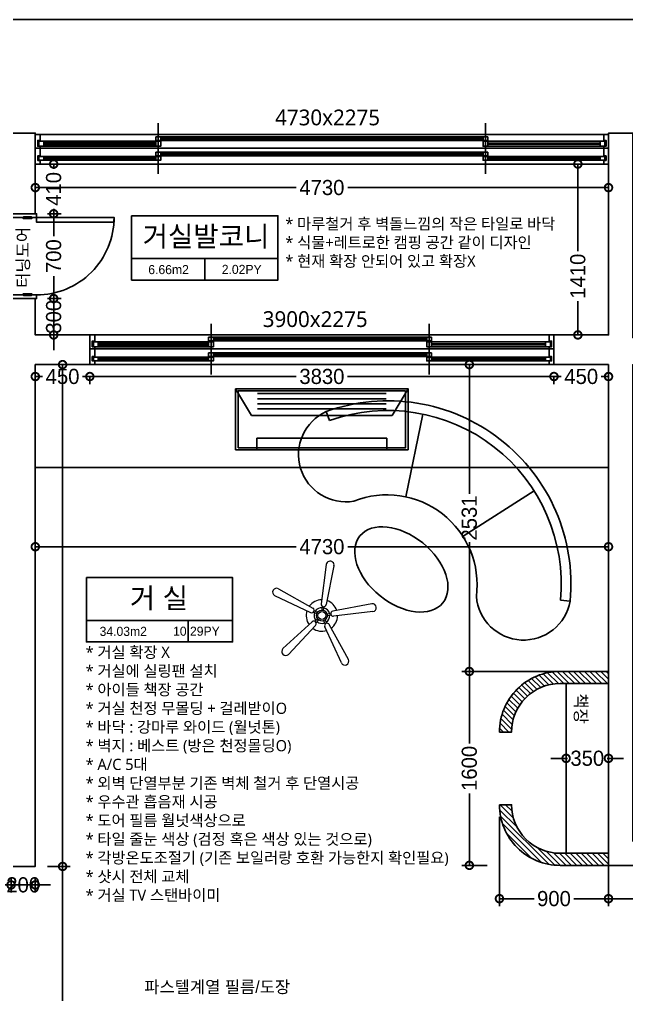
# Model space of a CAD drawing. Header units: millimetres. Extents: x 43335 to 261478, y -4312 to 41218.
# Drawn here: x 96022 to 101031, y 21701 to 29745 of the extents above; entities that cross this region are included whole.
import ezdxf
from ezdxf.enums import TextEntityAlignment as Align

# ---------------------------------------------------------------- set-up
doc = ezdxf.new("R2010")
doc.units = ezdxf.units.MM
doc.linetypes.add('CONT', pattern=[2, 1, 1])
for name, color, linetype in [('0-ELC TEXT', 7, 'Continuous'), ('03-TEXT', 3, 'Continuous'), ('06-LIGHT', 6, 'Continuous'), ('DIM', 7, 'Continuous'), ('P-门', 4, 'Continuous'), ('S-DIM', 7, 'Continuous'), ('TEX', 3, 'Continuous'), ('건축_벽체', 2, 'Continuous'), ('문자선', 3, 'Continuous'), ('벽1', 2, 'Continuous'), ('인테리어_가구_제작', 6, 'Continuous'), ('인테리어_기타', 8, 'Continuous'), ('인테리어_치수_내부', 8, 'Continuous'), ('인테리어_해치_벽체', 8, 'Continuous'), ('평면_가구', 6, 'Continuous')]:
    doc.layers.add(name, color=color, linetype=linetype)
doc.layers.add('HACTH', color=8, linetype='Continuous', lineweight=0)
doc.styles.add('넥슨고딕', font='HANDotum.ttf')
doc.styles.add('돋움', font='malgun.ttf')
doc.styles.add('스타일1', font='HANDotum.ttf')
doc.styles.add('코레일둥고', font='HANDotum.ttf')
doc.dimstyles.new('50', dxfattribs={"dimscale": 50, "dimtxt": 2.5, "dimasz": 2.5, "dimexe": 1.25, "dimexo": 2, "dimtad": 0, "dimdec": 0, "dimtxsty": '스타일1', "dimblk": 'DOTSMALL', "dimcen": 2.5, "dimclrd": 1, "dimclre": 1, "dimclrt": 2, "dimadec": 0, "dimazin": 0, "dimtfac": 1, "dimtdec": 0, "dimtix": 1, "dimtmove": 0, "dimatfit": 3, "dimldrblk": 'DOTSMALL', "dimfxl": 1.25, "dimarcsym": 0})

# ---------------------------------------------------------------- blocks, each defined once
blk = doc.blocks.new('CELILNGPAN')
at = {"layer": 'HACTH', "color": 6}
for p, q in [((48717.2, -3709.4), (48676.4, -4034.6)), ((48781.1, -3721), (48717.1, -4041.2)), ((48322.4, -3909.7), (48607.1, -4069.5)), ((48291.6, -3966.9), (48588.2, -4106.2)), ((48644.6, -4104.7), (48618.1, -4091.1)), ((48682.4, -4085.6), (48687.2, -4056.2)), ((48695.2, -4087.7), (48700, -4058.3)), ((49093.7, -4034.6), (48771.7, -4096.2)), ((49102.3, -4098.9), (48778, -4137)), ((48360.1, -4404.3), (48600.1, -4182.9)), ((48638.6, -4116.2), (48612.1, -4102.6)), ((48645.1, -4158.1), (48623.9, -4179.1)), ((48654.2, -4167.3), (48633.1, -4188.3)), ((48696.1, -4174.1), (48709.5, -4200.7)), ((48707.7, -4168.3), (48721.1, -4194.9)), ((48725.1, -4117.8), (48754.5, -4113.2)), ((48727, -4130.6), (48756.5, -4126)), ((48404.9, -4451.3), (48629.1, -4212.2)), ((48842.1, -4521.2), (48705.7, -4224.6)), ((48900.6, -4493.1), (48742.5, -4206))]:
    blk.add_line(p, q, dxfattribs=at)
for radius in [45.4, 32.5]:
    blk.add_circle((48681.6, -4131), radius, dxfattribs=at)
for centre, radius, start, end in [((48749.2, -3715.2), 32.5, 349.67004, 169.67004), ((48307, -3938.3), 32.5, 61.67004, 241.67004), ((48681.6, -4131), 129.8, 90.46508, 143.07798), ((48681.6, -4131), 129.8, 18.46508, 71.07798), ((48681.6, -4131), 129.8, 162.46508, 215.07798), ((48597.7, -4087.9), 20.6, 242.77338, 62.77338), ((48681.6, -4131), 64.9, 86.51255, 147.03421), ((48696.7, -4037.9), 20.6, 170.77338, 350.77338), ((48681.6, -4131), 64.9, 14.51255, 75.03421), ((48774.9, -4116.6), 20.6, 98.77338, 278.77338), ((49098, -4066.8), 32.5, 277.67004, 97.67004), ((48614.6, -4197.5), 20.6, 314.77338, 134.77338), ((48681.6, -4131), 64.9, 158.51255, 219.03421), ((48681.6, -4131), 64.9, 230.51255, 291.03421), ((48681.6, -4131), 64.9, 302.51255, 3.03421), ((48681.6, -4131), 129.8, 306.46508, 359.07798), ((48681.6, -4131), 129.8, 234.46508, 287.07798), ((48724.1, -4215.3), 20.6, 26.77338, 206.77338), ((48382.5, -4427.8), 32.5, 133.67004, 313.67004), ((48871.4, -4507.2), 32.5, 205.67004, 25.67004)]:
    blk.add_arc(centre, radius, start, end, dxfattribs=at)
blk = doc.blocks.new('tyxhwudxse')
at = {"layer": '인테리어_가구_제작', "color": 8, "linetype": 'CONT', "ltscale": 200}
for p, q in [((52092.6, 26346.9), (52065.8, 26422.2)), ((52722, 25717.4), (52863.3, 26400.5)), ((53193.8, 25393.2), (53781.4, 25766.3)), ((53998, 24865.4), (54077.7, 24857.9))]:
    blk.add_line(p, q, dxfattribs=at)
for centre, radius, start, end in [((52573.6, 24999.4), 1510.7, 354.62868, 109.64097), ((52227.1, 26066.6), 390.4, 114.40449, 279.71009), ((52573.6, 24999.4), 1430.7, 354.62868, 109.64097), ((52567.1, 24991.1), 743.1, 352.61473, 111.65492), ((53693.3, 24926.6), 390.4, 184.55955, 349.86516)]:
    blk.add_arc(centre, radius, start, end, dxfattribs=at)
blk.add_ellipse((52685.2, 25119.2), major_axis=(341.9, -276.2), ratio=0.63825, dxfattribs=at)
blk = doc.blocks.new('_DOTSMALL')
at = {"color": 0, "linetype": 'ByBlock', "const_width": 0.5}
blk.add_lwpolyline([(-0.0625, 0, 1), (0.0625, 0, 1)], format="xyb", close=True, dxfattribs=at)
blk = doc.blocks.new('*D238')
at = {"layer": 'Defpoints', "color": 0, "transparency": 16777216}
for p in [(96152.7, 28552.5), (100882.7, 28552.5), (100882.7, 28358.3)]:
    blk.add_point(p, dxfattribs=at)
at = {"layer": 'S-DIM', "color": 1, "lineweight": -2, "transparency": 16777216}
for p, q in [((96152.7, 28452.5), (96152.7, 28295.8)), ((100882.7, 28452.5), (100882.7, 28295.8)), ((96152.7, 28358.3), (98304.7, 28358.3)), ((100882.7, 28358.3), (98730.8, 28358.3))]:
    blk.add_line(p, q, dxfattribs=at)
at = {"layer": 'S-DIM', "color": 1, "lineweight": -2, "transparency": 16777216, "xscale": 125, "yscale": 125, "zscale": 125, "rotation": 180}
blk.add_blockref('_DOTSMALL', (96152.7, 28358.3), dxfattribs=at)
at = {"layer": 'S-DIM', "color": 1, "lineweight": -2, "transparency": 16777216, "xscale": 125, "yscale": 125, "zscale": 125}
blk.add_blockref('_DOTSMALL', (100882.7, 28358.3), dxfattribs=at)
at = {"layer": 'S-DIM', "color": 2, "transparency": 16777216, "insert": (98517.7, 28358.3), "char_height": 125, "attachment_point": 5, "style": '스타일1'}
blk.add_mtext('4730', dxfattribs=at)
blk = doc.blocks.new('*D239')
at = {"layer": 'Defpoints', "color": 0, "transparency": 16777216}
for p in [(100882.7, 28552.5), (100629.9, 27142.8), (100882.7, 27142.8)]:
    blk.add_point(p, dxfattribs=at)
at = {"layer": 'S-DIM', "color": 1, "lineweight": -2, "transparency": 16777216}
for p, q in [((100782.7, 28552.5), (100567.4, 28552.5)), ((100629.9, 28552.5), (100629.9, 27833.1)), ((100629.9, 27142.8), (100629.9, 27421)), ((100782.7, 27142.8), (100567.4, 27142.8))]:
    blk.add_line(p, q, dxfattribs=at)
at = {"layer": 'S-DIM', "color": 1, "lineweight": -2, "transparency": 16777216, "xscale": 125, "yscale": 125, "zscale": 125}
for p, rotation in [((100629.9, 28552.5), 90), ((100629.9, 27142.8), 270)]:
    blk.add_blockref('_DOTSMALL', p, dxfattribs=dict(at, rotation=rotation))
at = {"layer": 'S-DIM', "color": 2, "transparency": 16777216, "insert": (100629.9, 27627), "char_height": 125, "attachment_point": 5, "rotation": 90, "style": '스타일1'}
blk.add_mtext('1410', dxfattribs=at)
blk = doc.blocks.new('*D240')
at = {"layer": 'Defpoints', "color": 0, "transparency": 16777216}
for p in [(96152.7, 28552.5), (96152.7, 28142.5), (96304.3, 28142.5)]:
    blk.add_point(p, dxfattribs=at)
at = {"layer": 'S-DIM', "color": 1, "lineweight": -2, "transparency": 16777216}
for p, q in [((96252.7, 28552.5), (96366.8, 28552.5)), ((96304.3, 28552.5), (96304.3, 28513.2)), ((96304.3, 28142.5), (96304.3, 28181.7)), ((96252.7, 28142.5), (96366.8, 28142.5))]:
    blk.add_line(p, q, dxfattribs=at)
at = {"layer": 'S-DIM', "color": 1, "lineweight": -2, "transparency": 16777216, "xscale": 125, "yscale": 125, "zscale": 125}
for p, rotation in [((96304.3, 28552.5), 90), ((96304.3, 28142.5), 270)]:
    blk.add_blockref('_DOTSMALL', p, dxfattribs=dict(at, rotation=rotation))
at = {"layer": 'S-DIM', "color": 2, "transparency": 16777216, "insert": (96304.3, 28347.5), "char_height": 125, "attachment_point": 5, "rotation": 90, "style": '스타일1'}
blk.add_mtext('410', dxfattribs=at)
blk = doc.blocks.new('*D241')
at = {"layer": 'Defpoints', "color": 0, "transparency": 16777216}
for p in [(96152.7, 28142.5), (96152.7, 27442.5), (96304.3, 27442.5)]:
    blk.add_point(p, dxfattribs=at)
at = {"layer": 'S-DIM', "color": 1, "lineweight": -2, "transparency": 16777216}
for p, q in [((96252.7, 28142.5), (96366.8, 28142.5)), ((96304.3, 28142.5), (96304.3, 27956.3)), ((96304.3, 27442.5), (96304.3, 27628.6)), ((96252.7, 27442.5), (96366.8, 27442.5))]:
    blk.add_line(p, q, dxfattribs=at)
at = {"layer": 'S-DIM', "color": 1, "lineweight": -2, "transparency": 16777216, "xscale": 125, "yscale": 125, "zscale": 125}
for p, rotation in [((96304.3, 28142.5), 90), ((96304.3, 27442.5), 270)]:
    blk.add_blockref('_DOTSMALL', p, dxfattribs=dict(at, rotation=rotation))
at = {"layer": 'S-DIM', "color": 2, "transparency": 16777216, "insert": (96304.3, 27792.5), "char_height": 125, "attachment_point": 5, "rotation": 90, "style": '스타일1'}
blk.add_mtext('700', dxfattribs=at)
blk = doc.blocks.new('*D242')
at = {"layer": 'Defpoints', "color": 0, "transparency": 16777216}
for p in [(96152.7, 27442.5), (96304.3, 27142.8), (96615, 27142.8)]:
    blk.add_point(p, dxfattribs=at)
at = {"layer": 'S-DIM', "color": 1, "lineweight": -2, "transparency": 16777216}
for p, q in [((96304.3, 27442.5), (96304.3, 27567.5)), ((96252.7, 27442.5), (96366.8, 27442.5)), ((96304.3, 27442.5), (96304.3, 27142.8)), ((96515, 27142.8), (96241.8, 27142.8)), ((96304.3, 27142.8), (96304.3, 27017.8))]:
    blk.add_line(p, q, dxfattribs=at)
at = {"layer": 'S-DIM', "color": 1, "lineweight": -2, "transparency": 16777216, "xscale": 125, "yscale": 125, "zscale": 125}
for p, rotation in [((96304.3, 27442.5), 270), ((96304.3, 27142.8), 90)]:
    blk.add_blockref('_DOTSMALL', p, dxfattribs=dict(at, rotation=rotation))
at = {"layer": 'S-DIM', "color": 2, "transparency": 16777216, "insert": (96304.3, 27292.6), "char_height": 125, "attachment_point": 5, "rotation": 90, "style": '스타일1'}
blk.add_mtext('300', dxfattribs=at)
blk = doc.blocks.new('*D243')
at = {"layer": 'Defpoints', "color": 0, "transparency": 16777216}
for p in [(99982.7, 24366.5), (99734.4, 22766.5), (99982.7, 22766.5)]:
    blk.add_point(p, dxfattribs=at)
at = {"layer": 'S-DIM', "color": 1, "lineweight": -2, "transparency": 16777216}
for p, q in [((99882.7, 24366.5), (99671.9, 24366.5)), ((99734.4, 24366.5), (99734.4, 23772.5)), ((99734.4, 22766.5), (99734.4, 23360.4)), ((99882.7, 22766.5), (99671.9, 22766.5))]:
    blk.add_line(p, q, dxfattribs=at)
at = {"layer": 'S-DIM', "color": 1, "lineweight": -2, "transparency": 16777216, "xscale": 125, "yscale": 125, "zscale": 125}
for p, rotation in [((99734.4, 24366.5), 90), ((99734.4, 22766.5), 270)]:
    blk.add_blockref('_DOTSMALL', p, dxfattribs=dict(at, rotation=rotation))
at = {"layer": 'S-DIM', "color": 2, "transparency": 16777216, "insert": (99734.4, 23566.5), "char_height": 125, "attachment_point": 5, "rotation": 90, "style": '스타일1'}
blk.add_mtext('1600', dxfattribs=at)
blk = doc.blocks.new('*D308')
at = {"layer": 'Defpoints', "color": 0, "transparency": 16777216}
for p in [(99982.7, 23266.5), (100882.7, 23266.5), (100882.7, 22491.5)]:
    blk.add_point(p, dxfattribs=at)
at = {"layer": 'S-DIM', "color": 1, "lineweight": -2, "transparency": 16777216}
for p, q in [((99982.7, 23166.5), (99982.7, 22429)), ((100882.7, 23166.5), (100882.7, 22429)), ((99982.7, 22491.5), (100268.5, 22491.5)), ((100882.7, 22491.5), (100597, 22491.5))]:
    blk.add_line(p, q, dxfattribs=at)
at = {"layer": 'S-DIM', "color": 1, "lineweight": -2, "transparency": 16777216, "xscale": 125, "yscale": 125, "zscale": 125, "rotation": 180}
blk.add_blockref('_DOTSMALL', (99982.7, 22491.5), dxfattribs=at)
at = {"layer": 'S-DIM', "color": 1, "lineweight": -2, "transparency": 16777216, "xscale": 125, "yscale": 125, "zscale": 125}
blk.add_blockref('_DOTSMALL', (100882.7, 22491.5), dxfattribs=at)
at = {"layer": 'S-DIM', "color": 2, "transparency": 16777216, "insert": (100432.7, 22491.5), "char_height": 125, "attachment_point": 5, "style": '스타일1'}
blk.add_mtext('900', dxfattribs=at)
blk = doc.blocks.new('*D244')
at = {"layer": 'Defpoints', "color": 0, "transparency": 16777216}
for p in [(100532.7, 23649.4), (100882.7, 23649.4), (100882.7, 23649.4)]:
    blk.add_point(p, dxfattribs=at)
at = {"layer": 'S-DIM', "color": 1, "lineweight": -2, "transparency": 16777216}
for p, q in [((100532.7, 23749.4), (100532.7, 23711.9)), ((100882.7, 23749.4), (100882.7, 23711.9)), ((100532.7, 23649.4), (100407.7, 23649.4)), ((100532.7, 23649.4), (100543.4, 23649.4)), ((100882.7, 23649.4), (100872.1, 23649.4)), ((100882.7, 23649.4), (101007.7, 23649.4))]:
    blk.add_line(p, q, dxfattribs=at)
at = {"layer": 'S-DIM', "color": 1, "lineweight": -2, "transparency": 16777216, "xscale": 125, "yscale": 125, "zscale": 125}
blk.add_blockref('_DOTSMALL', (100532.7, 23649.4), dxfattribs=at)
at = {"layer": 'S-DIM', "color": 1, "lineweight": -2, "transparency": 16777216, "xscale": 125, "yscale": 125, "zscale": 125, "rotation": 180}
blk.add_blockref('_DOTSMALL', (100882.7, 23649.4), dxfattribs=at)
at = {"layer": 'S-DIM', "color": 2, "transparency": 16777216, "insert": (100707.7, 23649.4), "char_height": 125, "attachment_point": 5, "style": '스타일1'}
blk.add_mtext('350', dxfattribs=at)
blk = doc.blocks.new('*D245')
at = {"layer": 'Defpoints', "color": 0, "transparency": 16777216}
for p in [(99734.4, 26897.8), (100882.7, 26897.8), (100882.7, 24366.5)]:
    blk.add_point(p, dxfattribs=at)
at = {"layer": 'S-DIM', "color": 1, "lineweight": -2, "transparency": 16777216}
for p, q in [((100782.7, 26897.8), (99671.9, 26897.8)), ((99734.4, 26897.8), (99734.4, 25830.9)), ((99734.4, 24366.5), (99734.4, 25433.4)), ((100782.7, 24366.5), (99671.9, 24366.5))]:
    blk.add_line(p, q, dxfattribs=at)
at = {"layer": 'S-DIM', "color": 1, "lineweight": -2, "transparency": 16777216, "xscale": 125, "yscale": 125, "zscale": 125}
for p, rotation in [((99734.4, 26897.8), 90), ((99734.4, 24366.5), 270)]:
    blk.add_blockref('_DOTSMALL', p, dxfattribs=dict(at, rotation=rotation))
at = {"layer": 'S-DIM', "color": 2, "transparency": 16777216, "insert": (99734.4, 25632.1), "char_height": 125, "attachment_point": 5, "rotation": 90, "style": '스타일1'}
blk.add_mtext('2531', dxfattribs=at)
blk = doc.blocks.new('*D246')
at = {"layer": 'Defpoints', "color": 0, "transparency": 16777216}
for p in [(96152.7, 26309.7), (100882.7, 26309.7), (100882.7, 25395.2)]:
    blk.add_point(p, dxfattribs=at)
at = {"layer": 'S-DIM', "color": 1, "lineweight": -2, "transparency": 16777216}
for p, q in [((96152.7, 26209.7), (96152.7, 25332.7)), ((100882.7, 26209.7), (100882.7, 25332.7)), ((96152.7, 25395.2), (98304.7, 25395.2)), ((100882.7, 25395.2), (98730.8, 25395.2))]:
    blk.add_line(p, q, dxfattribs=at)
at = {"layer": 'S-DIM', "color": 1, "lineweight": -2, "transparency": 16777216, "xscale": 125, "yscale": 125, "zscale": 125, "rotation": 180}
blk.add_blockref('_DOTSMALL', (96152.7, 25395.2), dxfattribs=at)
at = {"layer": 'S-DIM', "color": 1, "lineweight": -2, "transparency": 16777216, "xscale": 125, "yscale": 125, "zscale": 125}
blk.add_blockref('_DOTSMALL', (100882.7, 25395.2), dxfattribs=at)
at = {"layer": 'S-DIM', "color": 2, "transparency": 16777216, "insert": (98517.7, 25395.2), "char_height": 125, "attachment_point": 5, "style": '스타일1'}
blk.add_mtext('4730', dxfattribs=at)
blk = doc.blocks.new('*D247')
at = {"layer": 'Defpoints', "color": 0, "transparency": 16777216}
for p in [(96152.7, 26897.8), (96152.7, 22757.5), (96378, 22757.5)]:
    blk.add_point(p, dxfattribs=at)
at = {"layer": 'S-DIM', "color": 1, "lineweight": -2, "transparency": 16777216}
for p, q in [((96252.7, 26897.8), (96440.5, 26897.8)), ((96378, 26897.8), (96378, 22757.5)), ((96252.7, 22757.5), (96440.5, 22757.5)), ((96378, 22757.5), (96378, 18166.1))]:
    blk.add_line(p, q, dxfattribs=at)
at = {"layer": 'S-DIM', "color": 1, "lineweight": -2, "transparency": 16777216, "xscale": 125, "yscale": 125, "zscale": 125}
for p, rotation in [((96378, 26897.8), 90), ((96378, 22757.5), 270)]:
    blk.add_blockref('_DOTSMALL', p, dxfattribs=dict(at, rotation=rotation))
at = {"layer": 'S-DIM', "color": 2, "transparency": 16777216, "insert": (96378, 17953), "char_height": 125, "attachment_point": 5, "rotation": 90, "style": '스타일1'}
blk.add_mtext('4140', dxfattribs=at)
blk = doc.blocks.new('*D248')
at = {"layer": 'Defpoints', "color": 0, "transparency": 16777216}
for p in [(95952.7, 22757.5), (96152.7, 22757.5), (95952.7, 22605)]:
    blk.add_point(p, dxfattribs=at)
at = {"layer": 'S-DIM', "color": 1, "lineweight": -2, "transparency": 16777216}
for p, q in [((95952.7, 22605), (95827.7, 22605)), ((95952.7, 22657.5), (95952.7, 22542.5)), ((96152.7, 22605), (95952.7, 22605)), ((96152.7, 22657.5), (96152.7, 22542.5)), ((96152.7, 22605), (96277.7, 22605))]:
    blk.add_line(p, q, dxfattribs=at)
at = {"layer": 'S-DIM', "color": 1, "lineweight": -2, "transparency": 16777216, "xscale": 125, "yscale": 125, "zscale": 125}
blk.add_blockref('_DOTSMALL', (95952.7, 22605), dxfattribs=at)
at = {"layer": 'S-DIM', "color": 1, "lineweight": -2, "transparency": 16777216, "xscale": 125, "yscale": 125, "zscale": 125, "rotation": 180}
blk.add_blockref('_DOTSMALL', (96152.7, 22605), dxfattribs=at)
at = {"layer": 'S-DIM', "color": 2, "transparency": 16777216, "insert": (96052.7, 22605), "char_height": 125, "attachment_point": 5, "style": '스타일1'}
blk.add_mtext('200', dxfattribs=at)
blk = doc.blocks.new('*D221')
at = {"layer": 'Defpoints', "color": 0, "transparency": 16777216}
for p in [(100882.7, 22766.5), (102732.7, 22766.5), (102732.7, 22491.5)]:
    blk.add_point(p, dxfattribs=at)
at = {"layer": 'S-DIM', "color": 1, "lineweight": -2, "transparency": 16777216}
for p, q in [((100882.7, 22666.5), (100882.7, 22429)), ((102732.7, 22666.5), (102732.7, 22429)), ((100882.7, 22491.5), (101601.7, 22491.5)), ((102732.7, 22491.5), (102013.7, 22491.5))]:
    blk.add_line(p, q, dxfattribs=at)
at = {"layer": 'S-DIM', "color": 1, "lineweight": -2, "transparency": 16777216, "xscale": 125, "yscale": 125, "zscale": 125, "rotation": 180}
blk.add_blockref('_DOTSMALL', (100882.7, 22491.5), dxfattribs=at)
at = {"layer": 'S-DIM', "color": 1, "lineweight": -2, "transparency": 16777216, "xscale": 125, "yscale": 125, "zscale": 125}
blk.add_blockref('_DOTSMALL', (102732.7, 22491.5), dxfattribs=at)
at = {"layer": 'S-DIM', "color": 2, "transparency": 16777216, "insert": (101807.7, 22491.5), "char_height": 125, "attachment_point": 5, "style": '스타일1'}
blk.add_mtext('1850', dxfattribs=at)
blk = doc.blocks.new('ahsuehd')
at = {"layer": 'P-门', "ltscale": 15}
for p, q in [((50679.5, -11152.5), (50679.5, -11571.9)), ((53379.5, -11152.5), (53379.5, -11571.9)), ((49664.5, -11245), (49664.5, -11445)), ((49704.5, -11245), (54354.5, -11245)), ((54394.5, -11245), (54394.5, -11445)), ((49734.5, -11300.8), (50659.5, -11300.8)), ((49734.5, -11315.2), (50659.5, -11315.2)), ((50659.5, -11328.4), (49734.5, -11328.4)), ((53359.5, -11264.8), (50699.5, -11264.8)), ((53359.5, -11275.8), (50699.5, -11275.8)), ((53359.5, -11283.8), (50699.5, -11283.8)), ((53359.5, -11294.8), (50699.5, -11294.8)), ((54324.5, -11300.8), (53399.5, -11300.8)), ((54324.5, -11317.8), (53399.5, -11317.8)), ((54324.5, -11325.8), (53399.5, -11325.8)), ((49704.5, -11360), (54354.5, -11360)), ((49734.5, -11342.8), (50699.5, -11342.8)), ((53359.5, -11393), (50699.5, -11393)), ((53359.5, -11404), (50699.5, -11404)), ((53359.5, -11412), (50699.5, -11412)), ((54324.5, -11342.8), (53399.5, -11342.8)), ((49704.5, -11490), (54354.5, -11490)), ((49734.5, -11429), (50659.5, -11429)), ((49734.5, -11440), (50659.5, -11440)), ((49734.5, -11448), (50659.5, -11448)), ((49734.5, -11459), (50659.5, -11459)), ((53359.5, -11423), (50699.5, -11423)), ((54324.5, -11429), (53399.5, -11429)), ((54324.5, -11440), (53399.5, -11440)), ((54324.5, -11448), (53399.5, -11448)), ((54324.5, -11459), (53399.5, -11459)), ((51114.5, -12807.2), (51114.5, -13226.6)), ((52914.5, -12807.2), (52914.5, -13226.6)), ((50114.5, -12899.7), (50114.5, -13099.7)), ((50154.5, -12899.7), (53904.5, -12899.7)), ((52894.5, -12919.4), (51134.5, -12919.4)), ((52894.5, -12930.4), (51134.5, -12930.4)), ((52894.5, -12938.4), (51134.5, -12938.4)), ((52894.5, -12949.4), (51134.5, -12949.4)), ((53944.5, -12899.7), (53944.5, -13099.7)), ((50154.5, -13014.7), (53904.5, -13014.7)), ((50184.5, -12955.4), (51094.5, -12955.4)), ((50184.5, -12969.8), (51094.5, -12969.8)), ((51094.5, -12983), (50184.5, -12983)), ((50184.5, -12997.4), (51134.5, -12997.4)), ((53874.5, -12955.4), (52934.5, -12955.4)), ((53874.5, -12972.4), (52934.5, -12972.4)), ((53874.5, -12980.4), (52934.5, -12980.4)), ((53874.5, -12997.4), (52934.5, -12997.4)), ((50184.5, -13083.7), (51094.5, -13083.7)), ((50184.5, -13094.7), (51094.5, -13094.7)), ((50184.5, -13102.7), (51094.5, -13102.7)), ((52894.5, -13047.7), (51134.5, -13047.7)), ((52894.5, -13058.7), (51134.5, -13058.7)), ((52894.5, -13066.7), (51134.5, -13066.7)), ((52894.5, -13077.7), (51134.5, -13077.7)), ((53874.5, -13083.7), (52934.5, -13083.7)), ((53874.5, -13094.7), (52934.5, -13094.7)), ((53874.5, -13102.7), (52934.5, -13102.7)), ((50154.5, -13144.7), (53904.5, -13144.7)), ((50184.5, -13113.7), (51094.5, -13113.7)), ((53874.5, -13113.7), (52934.5, -13113.7))]:
    blk.add_line(p, q, dxfattribs=at)
for points in [[(49664.5, -11360), (49704.5, -11360), (49704.5, -11343.3), (49684.5, -11343.3), (49684.5, -11295.3), (49704.5, -11295.3), (49704.5, -11245), (49664.5, -11245), (49664.5, -11360)], [(54394.5, -11360), (54354.5, -11360), (54354.5, -11343.3), (54374.5, -11343.3), (54374.5, -11295.3), (54354.5, -11295.3), (54354.5, -11245), (54394.5, -11245), (54394.5, -11360)], [(49664.5, -11490), (49704.5, -11490), (49704.5, -11459.5), (49684.5, -11459.5), (49684.5, -11423.5), (49704.5, -11423.5), (49704.5, -11360), (49664.5, -11360), (49664.5, -11490)], [(54394.5, -11490), (54354.5, -11490), (54354.5, -11459.5), (54374.5, -11459.5), (54374.5, -11423.5), (54354.5, -11423.5), (54354.5, -11360), (54394.5, -11360), (54394.5, -11490)], [(50114.5, -13014.7), (50154.5, -13014.7), (50154.5, -12997.9), (50134.5, -12997.9), (50134.5, -12949.9), (50154.5, -12949.9), (50154.5, -12899.7), (50114.5, -12899.7), (50114.5, -13014.7)], [(53944.5, -13014.7), (53904.5, -13014.7), (53904.5, -12997.9), (53924.5, -12997.9), (53924.5, -12949.9), (53904.5, -12949.9), (53904.5, -12899.7), (53944.5, -12899.7), (53944.5, -13014.7)], [(50114.5, -13144.7), (50154.5, -13144.7), (50154.5, -13114.2), (50134.5, -13114.2), (50134.5, -13078.2), (50154.5, -13078.2), (50154.5, -13014.7), (50114.5, -13014.7), (50114.5, -13144.7)], [(53944.5, -13144.7), (53904.5, -13144.7), (53904.5, -13114.2), (53924.5, -13114.2), (53924.5, -13078.2), (53904.5, -13078.2), (53904.5, -13014.7), (53944.5, -13014.7), (53944.5, -13144.7)]]:
    blk.add_lwpolyline(points, dxfattribs=at)
for points in [[(49694.5, -11300.8), (49734.5, -11300.8), (49734.5, -11342.8), (49694.5, -11342.8)], [(50659.5, -11264.8), (50699.5, -11264.8), (50699.5, -11294.8), (50659.5, -11294.8)], [(50659.5, -11300.8), (50699.5, -11300.8), (50699.5, -11342.8), (50659.5, -11342.8)], [(53399.5, -11264.8), (53359.5, -11264.8), (53359.5, -11294.8), (53399.5, -11294.8)], [(53399.5, -11300.8), (53359.5, -11300.8), (53359.5, -11342.8), (53399.5, -11342.8)], [(54364.5, -11300.8), (54324.5, -11300.8), (54324.5, -11342.8), (54364.5, -11342.8)], [(50659.5, -11393), (50699.5, -11393), (50699.5, -11423), (50659.5, -11423)], [(53399.5, -11393), (53359.5, -11393), (53359.5, -11423), (53399.5, -11423)], [(49694.5, -11429), (49734.5, -11429), (49734.5, -11459), (49694.5, -11459)], [(50659.5, -11429), (50699.5, -11429), (50699.5, -11459), (50659.5, -11459)], [(53399.5, -11429), (53359.5, -11429), (53359.5, -11459), (53399.5, -11459)], [(54364.5, -11429), (54324.5, -11429), (54324.5, -11459), (54364.5, -11459)], [(49674.5, -11930), (49674.5, -11900), (49454.5, -11900), (49454.5, -11930), (49567.5, -11930), (49567.5, -11925), (49631.5, -11925), (49631.5, -11930)], [(49631.5, -11930), (49631.5, -11925), (49567.5, -11925), (49567.5, -11930), (49564.5, -11930), (49564.5, -11940), (49634.5, -11940), (49634.5, -11930)], [(49674.5, -11930), (49674.5, -11970), (50314.5, -11970), (50314.5, -11930)], [(49674.5, -12570), (49674.5, -12600), (49454.5, -12600), (49454.5, -12570), (49567.5, -12570), (49567.5, -12575), (49631.5, -12575), (49631.5, -12570)], [(49631.5, -12570), (49631.5, -12575), (49567.5, -12575), (49567.5, -12570), (49564.5, -12570), (49564.5, -12560), (49634.5, -12560), (49634.5, -12570)], [(51094.5, -12919.4), (51134.5, -12919.4), (51134.5, -12949.4), (51094.5, -12949.4)], [(52934.5, -12919.4), (52894.5, -12919.4), (52894.5, -12949.4), (52934.5, -12949.4)], [(50144.5, -12955.4), (50184.5, -12955.4), (50184.5, -12997.4), (50144.5, -12997.4)], [(51094.5, -12955.4), (51134.5, -12955.4), (51134.5, -12997.4), (51094.5, -12997.4)], [(52934.5, -12955.4), (52894.5, -12955.4), (52894.5, -12997.4), (52934.5, -12997.4)], [(53914.5, -12955.4), (53874.5, -12955.4), (53874.5, -12997.4), (53914.5, -12997.4)], [(50144.5, -13083.7), (50184.5, -13083.7), (50184.5, -13113.7), (50144.5, -13113.7)], [(51094.5, -13047.7), (51134.5, -13047.7), (51134.5, -13077.7), (51094.5, -13077.7)], [(51094.5, -13083.7), (51134.5, -13083.7), (51134.5, -13113.7), (51094.5, -13113.7)], [(52934.5, -13047.7), (52894.5, -13047.7), (52894.5, -13077.7), (52934.5, -13077.7)], [(52934.5, -13083.7), (52894.5, -13083.7), (52894.5, -13113.7), (52934.5, -13113.7)], [(53914.5, -13083.7), (53874.5, -13083.7), (53874.5, -13113.7), (53914.5, -13113.7)]]:
    blk.add_lwpolyline(points, close=True, dxfattribs=at)
blk.add_arc((49674.5, -11930), 640, 270, 0.00004, dxfattribs=at)
blk = doc.blocks.new('dasdac')
at = {"layer": '인테리어_치수_내부'}
for points in [[(891797.4, 112010.2), (891295.4, 112010.2), (891295.4, 110584.2), (891797.4, 110584.2), (891797.4, 112010.2)], [(891295.4, 112010.2), (891516.3, 111877.6)], [(891334.7, 110766.9), (891334.7, 111827.5)], [(891376.8, 110766.9), (891376.8, 111827.5)], [(891418.9, 110766.9), (891418.9, 111827.5)], [(891461.1, 110766.9), (891461.1, 111827.5)], [(891516.3, 110716.8), (891516.3, 111877.6)], [(891797.4, 111832.9), (891702.8, 111832.9)], [(891702.8, 110761.5), (891702.8, 111832.9)], [(891295.4, 110584.2), (891516.3, 110716.8)], [(891797.4, 110761.5), (891702.8, 110761.5)]]:
    blk.add_lwpolyline(points, dxfattribs=at)
blk = doc.blocks.new('zmsss')
at = {"layer": 'TEX', "color": 240, "true_color": 0xed1f24}
blk.add_lwpolyline([(122221.1, 19070.4), (122691.1, 19070.4), (122691.1, 17690.4), (122221.1, 17690.4)], close=True, dxfattribs=at)
at = {"layer": '건축_벽체'}
blk.add_blockref('dasdac', (-769090.2, -92916.8), dxfattribs=at)
blk = doc.blocks.new('aheishx')
at = {"layer": '인테리어_해치_벽체'}
h = blk.add_hatch(dxfattribs=at)
h.set_pattern_fill('ANSI31', color=256, scale=10, angle=450)
h.paths.add_polyline_path([(52324.5, 41318.4), (52454.5, 41318.4), (52454.5, 41118.4), (52324.5, 41118.4)])
h.paths.add_polyline_path([(52764.5, 37528.3), (53864.5, 37528.3), (53864.5, 37328.5), (52764.5, 37328.5)])
edge = h.paths.add_edge_path()
edge.add_arc((53994.5, 43177.4), 500, 180, 270)
edge.add_line((53994.5, 42677.4), (54394.5, 42677.4))
edge.add_line((54394.5, 42677.4), (54394.5, 42777.4))
edge.add_line((54394.5, 42777.4), (53994.5, 42777.4))
edge.add_arc((53994.5, 43177.4), 400, 180, 270, ccw=False)
edge.add_line((53594.5, 43177.4), (53494.5, 43177.4))
edge = h.paths.add_edge_path()
edge.add_arc((53994.5, 43777.4), 500, 90, 180, ccw=False)
edge.add_line((53994.5, 44277.4), (54394.5, 44277.4))
edge.add_line((54394.5, 44277.4), (54394.5, 44177.4))
edge.add_line((54394.5, 44177.4), (53994.5, 44177.4))
edge.add_arc((53994.5, 43777.4), 400, 90, 180)
edge.add_line((53594.5, 43777.4), (53494.5, 43777.4))
h.paths.add_polyline_path([(54964.5, 41318.4), (55314.5, 41318.4), (55314.5, 41218.4), (54964.5, 41218.4)])
h.paths.add_polyline_path([(56264.5, 41318.4), (56754.5, 41318.4), (56754.5, 41218.4), (56264.5, 41218.4)])
h.paths.add_polyline_path([(54964.5, 39338.4), (55314.5, 39338.4), (55314.5, 39138.4), (54964.5, 39138.4)])
h.paths.add_polyline_path([(56264.5, 39338.4), (56399.5, 39338.4), (56399.5, 39138.4), (56264.5, 39138.4)])
h.paths.add_polyline_path([(58404.5, 39338.4), (58404.5, 40068.4), (58334.5, 40068.4), (58334.5, 39338.4)])
h.paths.add_polyline_path([(58334.5, 39338.4), (57629.5, 39338.4), (57629.5, 39468.4), (58334.5, 39468.4)])
h.paths.add_polyline_path([(59824.5, 48177.4), (60444.5, 48177.4), (60444.5, 48032.4), (59824.5, 48032.4)])
h.paths.add_polyline_path([(45604.5, 38658.4), (46204.5, 38658.4), (46204.5, 38588.4), (45604.5, 38588.4)])
h.paths.add_polyline_path([(45254.5, 38658.4), (45254.5, 39263.4), (45384.5, 39263.4), (45384.5, 38658.4)])
h.paths.add_polyline_path([(46709.5, 46807.4), (46709.5, 43768.4), (46609.5, 43768.4), (46609.5, 46807.4)])
at = {"layer": '문자선'}
for points in [[(53494.5, 43777.4, -0.414214), (53994.5, 44277.4), (54394.5, 44277.4), (54394.5, 44177.4), (53994.5, 44177.4, 0.414214), (53594.5, 43777.4), (53594.5, 43777.4)], [(53494.5, 43177.4, 0.414214), (53994.5, 42677.4), (54394.5, 42677.4), (54394.5, 42777.4), (53994.5, 42777.4, -0.414214), (53594.5, 43177.4), (53594.5, 43177.4)]]:
    blk.add_lwpolyline(points, format="xyb", close=True, dxfattribs=at)
blk = doc.blocks.new('aheishxsdfe')
at = {"layer": '벽1'}
for points in [[(49464.5, 48718.4), (49664.5, 48718.4), (49664.5, 48053.4), (49464.5, 48053.4)], [(54394.5, 46808.8), (53944.5, 46808.8), (53944.5, 47053.8), (54394.5, 47053.8), (54394.5, 48718.4), (54594.5, 48718.4), (54594.5, 47032.4), (55064.5, 47032.4), (55064.5, 46807.4), (54594.5, 46807.4), (54594.5, 42877.4), (56244.5, 42877.4), (56244.5, 42677.4), (54394.5, 42677.4)]]:
    blk.add_lwpolyline(points, close=True, dxfattribs=at)
blk.add_lwpolyline([(49464.5, 47032.4), (49464.5, 47353.4), (49664.5, 47353.4), (49664.5, 47053.8), (50114.5, 47053.8), (50114.5, 46808.8), (49664.5, 46808.8), (49664.5, 42668.4), (49464.5, 42668.4), (49464.5, 46807.4), (49064.5, 46807.4), (49064.5, 47032.4), (49464.5, 47032.4)], dxfattribs=at)
blk = doc.blocks.new('*D366')
at = {"layer": 'Defpoints', "color": 0, "transparency": 16777216}
for p in [(96152.7, 26897.8), (96602.7, 26897.8), (96602.7, 26799.5)]:
    blk.add_point(p, dxfattribs=at)
at = {"layer": 'S-DIM', "color": 1, "lineweight": -2, "transparency": 16777216}
for p, q in [((96152.7, 26799.5), (96212, 26799.5)), ((96152.7, 26797.8), (96152.7, 26737)), ((96602.7, 26799.5), (96543.5, 26799.5)), ((96602.7, 26797.8), (96602.7, 26737))]:
    blk.add_line(p, q, dxfattribs=at)
at = {"layer": 'S-DIM', "color": 1, "lineweight": -2, "transparency": 16777216, "xscale": 125, "yscale": 125, "zscale": 125, "rotation": 180}
blk.add_blockref('_DOTSMALL', (96152.7, 26799.5), dxfattribs=at)
at = {"layer": 'S-DIM', "color": 1, "lineweight": -2, "transparency": 16777216, "xscale": 125, "yscale": 125, "zscale": 125}
blk.add_blockref('_DOTSMALL', (96602.7, 26799.5), dxfattribs=at)
at = {"layer": 'S-DIM', "color": 2, "transparency": 16777216, "insert": (96377.7, 26799.5), "char_height": 125, "attachment_point": 5, "style": '스타일1'}
blk.add_mtext('450', dxfattribs=at)
blk = doc.blocks.new('*D367')
at = {"layer": 'Defpoints', "color": 0, "transparency": 16777216}
for p in [(96602.7, 26897.8), (100432.7, 26897.8), (100432.7, 26799.5)]:
    blk.add_point(p, dxfattribs=at)
at = {"layer": 'S-DIM', "color": 1, "lineweight": -2, "transparency": 16777216}
for p, q in [((96602.7, 26799.5), (98306, 26799.5)), ((96602.7, 26797.8), (96602.7, 26737)), ((100432.7, 26799.5), (98729.4, 26799.5)), ((100432.7, 26797.8), (100432.7, 26737))]:
    blk.add_line(p, q, dxfattribs=at)
at = {"layer": 'S-DIM', "color": 1, "lineweight": -2, "transparency": 16777216, "xscale": 125, "yscale": 125, "zscale": 125, "rotation": 180}
blk.add_blockref('_DOTSMALL', (96602.7, 26799.5), dxfattribs=at)
at = {"layer": 'S-DIM', "color": 1, "lineweight": -2, "transparency": 16777216, "xscale": 125, "yscale": 125, "zscale": 125}
blk.add_blockref('_DOTSMALL', (100432.7, 26799.5), dxfattribs=at)
at = {"layer": 'S-DIM', "color": 2, "transparency": 16777216, "insert": (98517.7, 26799.5), "char_height": 125, "attachment_point": 5, "style": '스타일1'}
blk.add_mtext('3830', dxfattribs=at)
blk = doc.blocks.new('*D368')
at = {"layer": 'Defpoints', "color": 0, "transparency": 16777216}
for p in [(100432.7, 26897.8), (100882.7, 26897.8), (100882.7, 26799.5)]:
    blk.add_point(p, dxfattribs=at)
at = {"layer": 'S-DIM', "color": 1, "lineweight": -2, "transparency": 16777216}
for p, q in [((100432.7, 26799.5), (100492, 26799.5)), ((100432.7, 26797.8), (100432.7, 26737)), ((100882.7, 26799.5), (100823.5, 26799.5)), ((100882.7, 26797.8), (100882.7, 26737))]:
    blk.add_line(p, q, dxfattribs=at)
at = {"layer": 'S-DIM', "color": 1, "lineweight": -2, "transparency": 16777216, "xscale": 125, "yscale": 125, "zscale": 125, "rotation": 180}
blk.add_blockref('_DOTSMALL', (100432.7, 26799.5), dxfattribs=at)
at = {"layer": 'S-DIM', "color": 1, "lineweight": -2, "transparency": 16777216, "xscale": 125, "yscale": 125, "zscale": 125}
blk.add_blockref('_DOTSMALL', (100882.7, 26799.5), dxfattribs=at)
at = {"layer": 'S-DIM', "color": 2, "transparency": 16777216, "insert": (100657.7, 26799.5), "char_height": 125, "attachment_point": 5, "style": '스타일1'}
blk.add_mtext('450', dxfattribs=at)

msp = doc.modelspace()

# ---------------------------------------------------------------- hatches: boundary and pattern name
at = {"layer": '인테리어_가구_제작', "linetype": 'CONT', "ltscale": 200}
h = msp.add_hatch(dxfattribs=at)
h.set_pattern_fill('ANGLE', color=8)
h.set_pattern_definition([(0, (46488.259, 89.011), (0, 6.985), [5.08, -1.905]), (90, (46488.259, 89.011), (-6.985, 4e-16), [5.08, -1.905])])
edge = h.paths.add_edge_path()
edge.add_arc((91902.7, 27281.4), 60, 0, 360)
edge = h.paths.add_edge_path()
edge.add_arc((101612.7, 17777.4), 60, 0, 360)
edge = h.paths.add_edge_path()
edge.add_arc((106772.7, 27281.4), 60, 0, 360)

# ---------------------------------------------------------------- linework, layer by layer
at = {"layer": 'DIM'}
msp.add_lwpolyline([(90928.6, 29745.2), (111928.6, 29745.2), (111928.6, 14895.2), (90928.6, 14895.2)], close=True, dxfattribs=at)
at = {"layer": '인테리어_가구_제작', "color": 8, "linetype": 'CONT', "ltscale": 200}
msp.add_lwpolyline([(96152.7, 26047.8), (100882.7, 26047.8)], dxfattribs=at)
at = {"layer": '인테리어_기타', "color": 152, "true_color": 0x2776bb}
for p, q in [((97551.4, 27595.5), (97551.4, 27772.4)), ((97415.1, 24610.6), (97415.1, 24787.5))]:
    msp.add_line(p, q, dxfattribs=at)
for points in [[(96947.8, 28126.1), (98155, 28126.1), (98155, 27772.4), (96947.8, 27772.4)], [(96574, 25141.2), (97781.3, 25141.2), (97781.3, 24787.5), (96574, 24787.5)]]:
    msp.add_lwpolyline(points, close=True, dxfattribs=at)
for points in [[(98155, 27772.4), (98155, 27595.5), (96947.8, 27595.5), (96947.8, 27772.4)], [(97781.3, 24787.5), (97781.3, 24610.6), (96574, 24610.6), (96574, 24787.5)]]:
    msp.add_lwpolyline(points, dxfattribs=at)
at = {"layer": '평면_가구'}
msp.add_lwpolyline([(100882.7, 22866.5), (100532.7, 22866.5), (100532.7, 24266.5), (100882.7, 24266.5), (100882.7, 22866.5)], dxfattribs=at)

# ---------------------------------------------------------------- block references
at = {"color": 20, "rotation": 270}
msp.add_blockref('zmsss', (80137.4, 148903), dxfattribs=at)
at = {"layer": '06-LIGHT'}
msp.add_blockref('CELILNGPAN', (49836.1, 28958.7), dxfattribs=at)
at = {"layer": 'DIM'}
for name, p in [('ahsuehd', (46488.3, 40042.5)), ('aheishxsdfe', (46488.3, -19911)), ('aheishx', (46488.3, -19911)), ('tyxhwudxse', (46488.3, 89))]:
    msp.add_blockref(name, p, dxfattribs=at)

# ---------------------------------------------------------------- texts
at = {"layer": '0-ELC TEXT', "style": '코레일둥고'}
for s, rotation, p in [('터닝도어', 90, (96101, 27531.5)), ('책장', 270, (100605, 24185.2))]:
    msp.add_text(s, height=100, rotation=rotation, dxfattribs=at).set_placement(p)
msp.add_text('파스텔계열 필름/도장', height=100, dxfattribs=at).set_placement((97051.9, 21713.5))
at = {"layer": '03-TEXT'}
for s, height, style, p in [('거실발코니', 166.67, '코레일둥고', (97561.4, 27872.7)), ('6.66m2', 75, '넥슨고딕', (97252.4, 27644.4)), ('2.02PY', 75, '넥슨고딕', (97855.9, 27645.8)), ('거 실', 166.67, '코레일둥고', (97172.7, 24887.8)), ('34.03m2', 75, '넥슨고딕', (96878.6, 24659.5)), ('10.29PY', 75, '넥슨고딕', (97482.1, 24660.9))]:
    msp.add_text(s, height=height, dxfattribs=dict(at, style=style)).set_placement(p, align=Align.CENTER)
at = {"layer": '문자선', "char_height": 92.489, "attachment_point": 1, "style": '돋움'}
for s, width, heights, insert in [('* 마루철거 후 벽돌느낌의 작은 타일로 바닥\\P* 식물+레트로한 캠핑 공간 같이 디자인^J* 현재 확장 안되어 있고 확장X', 2841.279, [828.4], (98215.9, 28106.3)), ('* 거실 확장 X\\P* 거실에 실링팬 설치\\P* 아이들 책장 공간^J* 거실 천정 무몰딩 + 걸레받이O^J* 바닥 : 강마루 와이드 (월넛톤)\\P* 벽지 : 베스트 (방은 천정몰딩O)^J* A/C 5대\\P* 외벽 단열부분 기존 벽체 철거 후 단열시공\\P* 우수관 흡음재 시공\\P* 도어 필름 월넛색상으로\\P* 타일 줄눈 색상 (검정 혹은 색상 있는 것으로)\\P* 각방온도조절기 (기존 보일러랑 호환 가능한지 확인필요)\\P* 샷시 전체 교체\\P* 거실 TV 스탠바이미', 4879.216, [2890.9], (96567.8, 24571))]:
    msp.add_mtext_dynamic_manual_height_columns(s, width=width, gutter_width=137.5, heights=heights, dxfattribs=dict(at, insert=insert))
at = {"layer": '인테리어_기타', "color": 152, "true_color": 0x2776bb, "char_height": 130.2, "attachment_point": 3, "style": '돋움'}
for s, insert in [('4730x2275', (98997.5, 29002.3)), ('3900x2275', (98895.2, 27338.4))]:
    msp.add_mtext_dynamic_manual_height_columns(s, width=1361.317, gutter_width=276.6, heights=[390.6], dxfattribs=dict(at, insert=insert))

# ---------------------------------------------------------------- dimensions: what is measured, and where the dimension line sits
at = {"layer": 'S-DIM'}
for base, p1, p2, picture, middle in [((96304.3, 28142.5), (96152.7, 28552.5), (96152.7, 28142.5), '*D240', (96304.3, 28347.5)), ((96304.3, 27442.5), (96152.7, 28142.5), (96152.7, 27442.5), '*D241', (96304.3, 27792.5)), ((96304.3, 27142.8), (96152.7, 27442.5), (96615, 27142.8), '*D242', (96304.3, 27292.6)), ((99734.4, 26897.8), (100882.7, 24366.5), (100882.7, 26897.8), '*D245', (99734.4, 25632.1)), ((99734.4, 22766.5), (99982.7, 24366.5), (99982.7, 22766.5), '*D243', (99734.4, 23566.5))]:
    dim = msp.add_linear_dim(base=base, p1=p1, p2=p2, angle=90, dimstyle='50', dxfattribs=at)
    dim.commit()
    dim.dimension.update_dxf_attribs({"geometry": picture, "text_midpoint": middle})
for base, p1, p2, picture, middle in [((100629.9, 27142.8), (100882.7, 28552.5), (100882.7, 27142.8), '*D239', (100629.9, 27627)), ((96378, 22757.5), (96152.7, 26897.8), (96152.7, 22757.5), '*D247', (96378, 17953))]:
    dim = msp.add_linear_dim(base=base, p1=p1, p2=p2, angle=90, dimstyle='50', dxfattribs=at)
    dim.commit()
    dim.dimension.update_dxf_attribs({"geometry": picture, "text_midpoint": middle, "dimtype": 160})
for base, p1, p2, picture, middle in [((100882.7, 28358.3), (96152.7, 28552.5), (100882.7, 28552.5), '*D238', (98517.7, 28358.3)), ((96602.7, 26799.5), (96152.7, 26897.8), (96602.7, 26897.8), '*D366', (96377.7, 26799.5)), ((100432.7, 26799.5), (96602.7, 26897.8), (100432.7, 26897.8), '*D367', (98517.7, 26799.5)), ((100882.7, 26799.5), (100432.7, 26897.8), (100882.7, 26897.8), '*D368', (100657.7, 26799.5)), ((100882.7, 25395.2), (96152.7, 26309.7), (100882.7, 26309.7), '*D246', (98517.7, 25395.2)), ((100882.7, 23649.4), (100532.7, 23649.4), (100882.7, 23649.4), '*D244', (100707.7, 23649.4)), ((100882.7, 22491.5), (99982.7, 23266.5), (100882.7, 23266.5), '*D308', (100432.7, 22491.5)), ((102732.7, 22491.5), (100882.7, 22766.5), (102732.7, 22766.5), '*D221', (101807.7, 22491.5)), ((95952.7, 22605), (96152.7, 22757.5), (95952.7, 22757.5), '*D248', (96052.7, 22605))]:
    dim = msp.add_linear_dim(base=base, p1=p1, p2=p2, dimstyle='50', dxfattribs=at)
    dim.commit()
    dim.dimension.update_dxf_attribs({"geometry": picture, "text_midpoint": middle})

doc.saveas('drawing.dxf')
